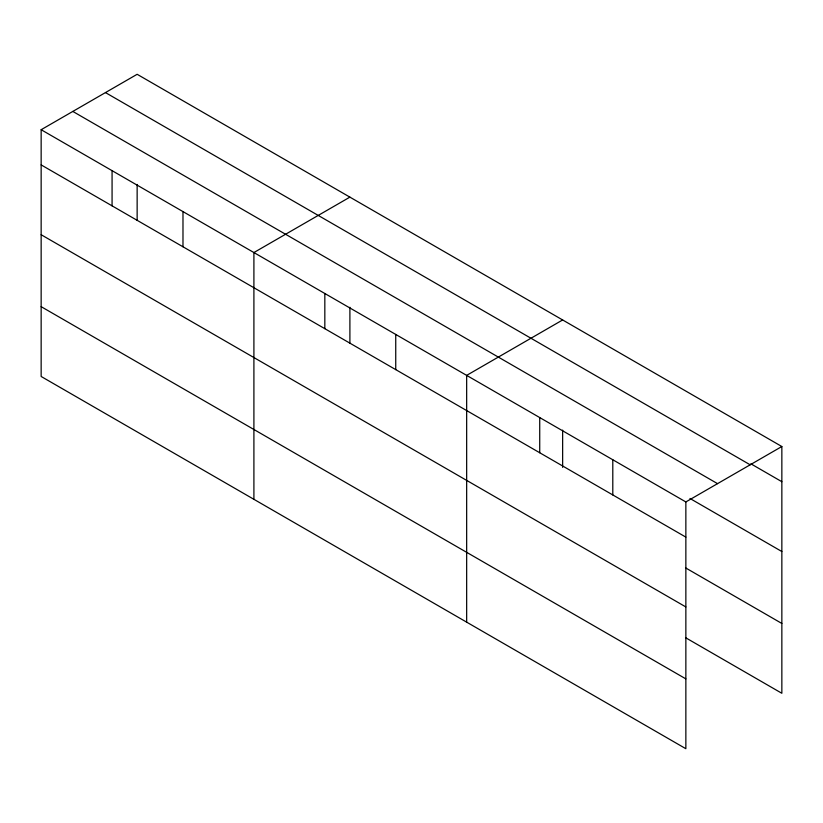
<?xml version="1.0" encoding="UTF-8"?>
<svg xmlns="http://www.w3.org/2000/svg" width="823" height="823" viewBox="0 0 823 823"><rect width="100%" height="100%" fill="white"/><g stroke="black" fill="none" stroke-linecap="round" stroke-linejoin="round"><path stroke-width="1.23" d="M685.857 606.942L685.857 501.937L41.15 129.715L41.15 376.481L685.857 748.704L685.857 606.942L41.15 234.72M41.15 129.715L137.143 74.296L781.85 446.519L781.85 693.285L685.538 637.671M349.898 197.129L253.906 252.548L253.906 499.314M562.644 319.962L466.662 375.381L466.662 622.147M685.857 501.937L781.85 446.519M750.854 463.802L781.85 481.702M105.467 92.588L750.175 464.81M72.825 111.434L717.533 483.646M689.962 498.471L781.85 551.523M41.15 164.898L685.857 537.121M685.538 567.849L781.85 623.464M41.15 306.66L685.857 678.882M612.796 459.748L612.796 494.932M562.644 430.11L562.644 467.361M539.723 417.57L539.723 452.753M395.74 334.436L395.74 369.62M349.898 307.277L349.898 343.242M324.828 293.492L324.828 328.675M182.984 211.604L182.984 246.787M137.143 184.445L137.143 220.41M112.072 170.659L112.072 205.843"/></g></svg>
